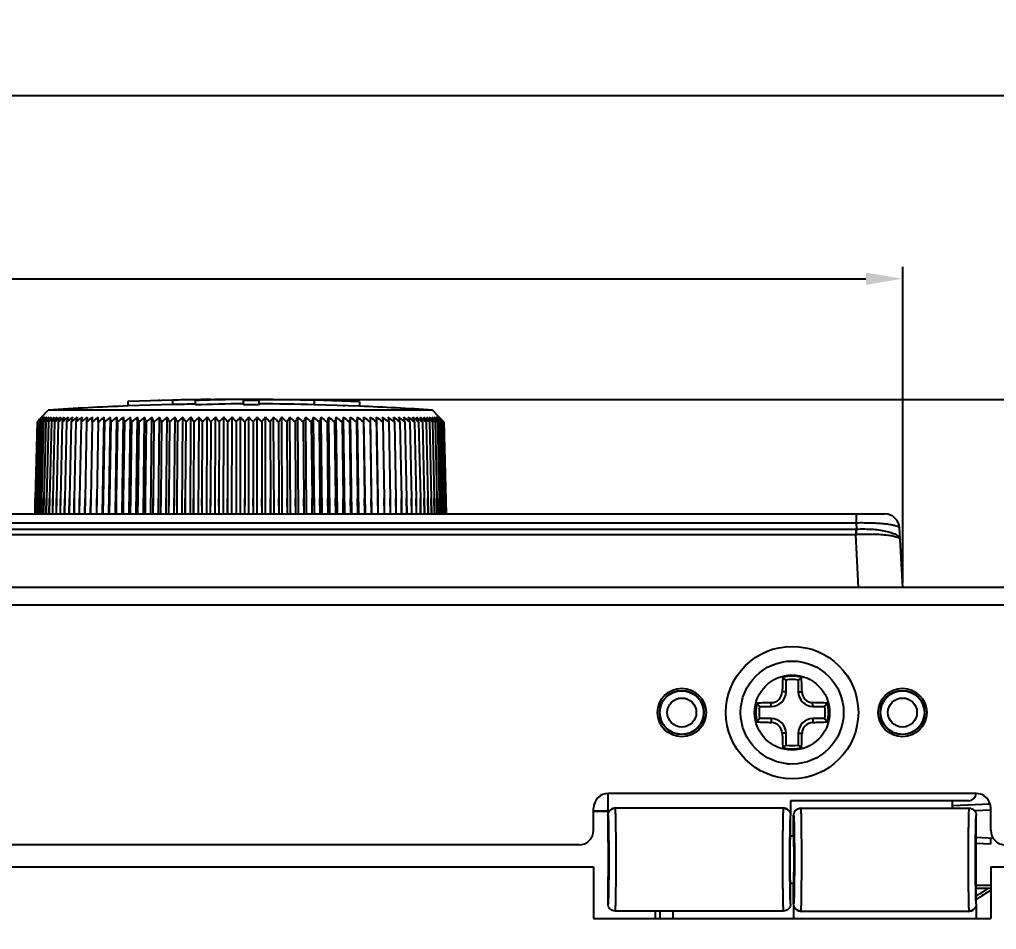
# Model space of a CAD drawing. Extents: x -329 to 5579, y -1951 to 3105.
# Drawn here: x 3047.2 to 3113.6, y -1672.7 to -1610.8 of the extents above; entities that cross this region are included whole.
import ezdxf

# ---------------------------------------------------------------- set-up
doc = ezdxf.new("R2010")
doc.units = 0
doc.header["$PDMODE"] = 3
doc.header["$PDSIZE"] = 1.5
doc.layers.get('DEFPOINTS').update_dxf_attribs({"linetype": 'CONTINUOUS'})
for name, color, linetype in [('BOLT_SUPPORTDXF_CONTINUOUS', 7, 'CONTINUOUS'), ('BR-762C2N-16DXF_CONTINUOUS', 7, 'CONTINUOUS'), ('DIM', 1, 'CONTINUOUS'), ('FND_CLA3220-DXF_CONTINUOUS', 7, 'CONTINUOUS'), ('JW009818UAN4DXF_CONTINUOUS', 7, 'CONTINUOUS'), ('KNOB_ROTARY9DXF_CONTINUOUS', 7, 'CONTINUOUS'), ('PANEL_LT-SPIDXF_CONTINUOUS', 7, 'CONTINUOUS'), ('PANEL_TOP130DXF_CONTINUOUS', 7, 'CONTINUOUS'), ('PCB_CONNECTEDXF_CONTINUOUS', 7, 'CONTINUOUS'), ('PH_M4X8_DXF_CONTINUOUS_LIN', 7, 'CONTINUOUS'), ('S_WASHER_M4_DXF_CONTINUOUS', 7, 'CONTINUOUS'), ('TOP_CASE-90ADXF_CONTINUOUS', 7, 'CONTINUOUS'), ('WASHER_M4_DXF_CONTINUOUS_L', 7, 'CONTINUOUS'), ('학뇜-윗_11_DXF_CONTINUOUS_LIN', 7, 'CONTINUOUS')]:
    doc.layers.add(name, color=color, linetype=linetype)
doc.styles.add('OMI-1', font='arial.ttf', dxfattribs={"oblique": 1})
doc.dimstyles.new('1', dxfattribs={"dimtxt": 4, "dimasz": 2.5, "dimexe": 0.8, "dimexo": 0.3, "dimgap": 0.5, "dimtad": 1, "dimtoh": 1, "dimdec": 1, "dimzin": 0, "dimtxsty": 'OMI-1', "dimcen": 0, "dimclrd": 256, "dimclre": 256, "dimclrt": 256, "dimazin": 3, "dimtfac": 0.8, "dimtdec": 1, "dimtix": 1, "dimtmove": 0, "dimatfit": 3, "dimtolj": 1, "dimtzin": 0})

# ---------------------------------------------------------------- blocks, each defined once
blk = doc.blocks.new('*D7094')
at = {"layer": 'DEFPOINTS', "color": 0}
for p in [(3149.7, -1615.952), (2914.7, -1650.602), (3149.7, -1650.602)]:
    blk.add_point(p, dxfattribs=at)
at = {"layer": 'DIM'}
for p, q in [((2914.7, -1650.302), (2914.7, -1615.152)), ((3149.7, -1650.302), (3149.7, -1615.152)), ((2917.2, -1615.952), (3147.2, -1615.952))]:
    blk.add_line(p, q, dxfattribs=at)
for points in [[(2917.2, -1615.536), (2917.2, -1616.369), (2914.7, -1615.952)], [(3147.2, -1616.369), (3147.2, -1615.536), (3149.7, -1615.952)]]:
    blk.add_solid(points, dxfattribs=at)
at = {"layer": 'DIM', "insert": (3032.2, -1613.409), "char_height": 4, "attachment_point": 5, "style": 'OMI-1'}
blk.add_mtext('\\A1;235.0', dxfattribs=at)
blk = doc.blocks.new('*D7096')
at = {"layer": 'DEFPOINTS', "color": 0}
for p in [(3107.214, -1628.407), (2937.2, -1649.402), (3107.214, -1649.402)]:
    blk.add_point(p, dxfattribs=at)
at = {"layer": 'DIM'}
for p, q in [((2937.2, -1649.102), (2937.2, -1627.607)), ((3107.214, -1649.102), (3107.214, -1627.607)), ((2939.7, -1628.407), (3104.714, -1628.407))]:
    blk.add_line(p, q, dxfattribs=at)
for points in [[(2939.7, -1627.99), (2939.7, -1628.823), (2937.2, -1628.407)], [(3104.714, -1628.823), (3104.714, -1627.99), (3107.214, -1628.407)]]:
    blk.add_solid(points, dxfattribs=at)
at = {"layer": 'DIM', "insert": (3022.207, -1625.864), "char_height": 4, "attachment_point": 5, "style": 'OMI-1'}
blk.add_mtext('\\A1;170.0', dxfattribs=at)
blk = doc.blocks.new('*D7099')
at = {"layer": 'DEFPOINTS', "color": 0}
for p in [(3062.418, -1636.611), (3178.951, -1854.102), (3187.799, -1854.102)]:
    blk.add_point(p, dxfattribs=at)
at = {"layer": 'DIM'}
for p, q in [((3062.718, -1636.611), (3179.751, -1636.611)), ((3178.951, -1639.111), (3178.951, -1851.602)), ((3187.499, -1854.102), (3178.151, -1854.102))]:
    blk.add_line(p, q, dxfattribs=at)
for points in [[(3179.368, -1639.111), (3178.534, -1639.111), (3178.951, -1636.611)], [(3178.534, -1851.602), (3179.368, -1851.602), (3178.951, -1854.102)]]:
    blk.add_solid(points, dxfattribs=at)
at = {"layer": 'DIM', "insert": (3176.409, -1745.357), "char_height": 4, "attachment_point": 5, "rotation": 90, "style": 'OMI-1'}
blk.add_mtext('\\A1;217.5', dxfattribs=at)

msp = doc.modelspace()

# ---------------------------------------------------------------- linework, layer by layer
at = {"layer": 'BOLT_SUPPORTDXF_CONTINUOUS', "color": 7, "linetype": 'CONTINUOUS'}
msp.add_line((3090.7, -1671.402), (3090.7, -1671.902), dxfattribs=at)
at = {"layer": 'BR-762C2N-16DXF_CONTINUOUS', "color": 7, "linetype": 'CONTINUOUS'}
for p, q in [((3110.6, -1664.402), (3110.6, -1663.902)), ((3091.6, -1671.402), (3091.6, -1671.902))]:
    msp.add_line(p, q, dxfattribs=at)
at = {"layer": 'FND_CLA3220-DXF_CONTINUOUS', "color": 7, "linetype": 'CONTINUOUS'}
for p, q in [((3087.2, -1664.602), (3086.2, -1664.602)), ((3090.4, -1671.402), (3090.4, -1671.902))]:
    msp.add_line(p, q, dxfattribs=at)
at = {"layer": 'JW009818UAN4DXF_CONTINUOUS', "color": 7, "linetype": 'CONTINUOUS'}
for p, q in [((3087.2, -1664.771), (3087.2, -1663.402)), ((3099.583, -1663.902), (3099.583, -1664.771)), ((3111.7, -1663.902), (3099.583, -1663.902)), ((3087.329, -1664.548), (3087.347, -1664.531)), ((3087.701, -1664.384), (3087.683, -1664.402)), ((3099.1, -1664.402), (3087.683, -1664.402)), ((3087.701, -1664.384), (3099.083, -1664.384)), ((3099.1, -1664.402), (3099.083, -1664.384)), ((3099.436, -1664.531), (3099.454, -1664.548)), ((3100.3, -1664.402), (3111.718, -1664.402)), ((3087.183, -1664.902), (3087.183, -1666.077)), ((3099.6, -1666.077), (3099.6, -1664.902)), ((3099.8, -1666.302), (3099.8, -1664.902)), ((3112.218, -1670.902), (3112.218, -1664.902)), ((3087.225, -1666.076), (3087.225, -1666.11)), ((3099.558, -1666.088), (3099.559, -1666.076)), ((3099.813, -1666.302), (3099.585, -1666.302)), ((3087.183, -1669.727), (3087.183, -1670.902)), ((3087.225, -1669.693), (3087.225, -1669.728)), ((3099.559, -1669.728), (3099.558, -1669.718)), ((3099.585, -1669.502), (3099.813, -1669.502)), ((3099.6, -1670.902), (3099.6, -1669.727)), ((3099.8, -1670.902), (3099.8, -1669.502)), ((3099.818, -1671.902), (3099.818, -1671.032)), ((3099.964, -1671.273), (3099.947, -1671.255)), ((3112.071, -1671.255), (3112.054, -1671.273)), ((3112.2, -1671.032), (3112.2, -1671.902)), ((3099.1, -1671.402), (3087.683, -1671.402)), ((3100.301, -1671.402), (3111.718, -1671.402)), ((3100.301, -1671.402), (3100.318, -1671.419)), ((3111.7, -1671.419), (3100.318, -1671.419)), ((3111.7, -1671.419), (3111.718, -1671.402))]:
    msp.add_line(p, q, dxfattribs=at)
for centre, radius in [((3092.2, -1657.902), 1.5), ((3092.2, -1657.902), 1.486), ((3107.2, -1657.902), 1.5), ((3107.2, -1657.902), 1.486), ((3092.2, -1657.902), 0.986), ((3107.2, -1657.902), 0.986)]:
    msp.add_circle(centre, radius, dxfattribs=at)
msp.add_arc((3088.961, -1667.902), 1.75, 178.35392, 182.24747, dxfattribs=at)
for centre, major_axis, ratio, start_param, end_param in [((3111.7, -1663.402), (-0.354, 0.354), 0.999695, -3.926839, -2.356337), ((3087.7, -1664.884), (-0.354, -0.354), 0.999695, 3.926839, 4.712389), ((3099.083, -1664.884), (-0.354, 0.354), 0.999695, 4.712389, 5.497939), ((3087.183, -1667.902), (0, 1.825), 0.017455, 3.141593, 6.283185), ((3099.8, -1667.902), (0, 1.75), 0.017455, -2.724537, -0.417055), ((3100.318, -1670.919), (0.354, -0.354), 0.999695, 4.712389, 5.497939), ((3111.7, -1670.919), (0.354, 0.354), 0.999695, 3.926839, 4.712389)]:
    msp.add_ellipse(centre, major_axis=major_axis, ratio=ratio, start_param=start_param, end_param=end_param, dxfattribs=at)
for points, knots in [([(3087.183, -1664.902), (3087.183, -1664.837), (3087.209, -1664.706), (3087.283, -1664.594), (3087.329, -1664.548)], [0, 0, 0, 0, 0.500027, 1, 1, 1, 1]), ([(3087.329, -1664.548), (3087.375, -1664.502), (3087.487, -1664.428), (3087.618, -1664.402), (3087.683, -1664.402)], [0, 0, 0, 0, 0.499962, 1, 1, 1, 1]), ([(3087.735, -1667.902), (3087.735, -1667.675), (3087.735, -1667.228), (3087.732, -1666.581), (3087.728, -1666.068), (3087.724, -1665.689), (3087.72, -1665.435), (3087.716, -1665.206), (3087.712, -1665.003), (3087.708, -1664.828), (3087.704, -1664.7), (3087.701, -1664.612), (3087.698, -1664.558), (3087.696, -1664.512), (3087.693, -1664.474), (3087.691, -1664.444), (3087.689, -1664.421), (3087.686, -1664.41), (3087.685, -1664.402), (3087.683, -1664.402)], [0, 0, 0, 0, 0.194704, 0.382114, 0.55507, 0.634043, 0.706815, 0.7725, 0.830598, 0.880744, 0.922576, 0.94026, 0.955732, 0.968951, 0.979876, 0.988468, 0.99469, 0.998516, 1, 1, 1, 1]), ([(3099.1, -1664.402), (3099.098, -1664.402), (3099.097, -1664.41), (3099.094, -1664.421), (3099.092, -1664.444), (3099.09, -1664.474), (3099.087, -1664.512), (3099.085, -1664.558), (3099.082, -1664.612), (3099.079, -1664.7), (3099.075, -1664.828), (3099.071, -1665.003), (3099.067, -1665.206), (3099.063, -1665.435), (3099.06, -1665.689), (3099.055, -1666.068), (3099.051, -1666.581), (3099.049, -1667.228), (3099.048, -1667.902), (3099.049, -1668.575), (3099.051, -1669.223), (3099.055, -1669.736), (3099.06, -1670.115), (3099.063, -1670.368), (3099.067, -1670.598), (3099.071, -1670.801), (3099.075, -1670.976), (3099.079, -1671.104), (3099.082, -1671.191), (3099.085, -1671.245), (3099.087, -1671.292), (3099.09, -1671.33), (3099.092, -1671.359), (3099.094, -1671.382), (3099.097, -1671.393), (3099.098, -1671.402), (3099.1, -1671.402)], [0, 0, 0, 0, 0.000742, 0.002655, 0.005766, 0.010062, 0.015524, 0.022134, 0.02987, 0.038712, 0.059628, 0.084701, 0.11375, 0.146592, 0.182978, 0.222465, 0.308943, 0.402648, 0.5, 0.597352, 0.691057, 0.777535, 0.817022, 0.853408, 0.88625, 0.915299, 0.940372, 0.961288, 0.97013, 0.977866, 0.984476, 0.989938, 0.994234, 0.997345, 0.999258, 1, 1, 1, 1]), ([(3099.1, -1664.402), (3099.165, -1664.402), (3099.297, -1664.428), (3099.408, -1664.502), (3099.454, -1664.548)], [0, 0, 0, 0, 0.500029, 1, 1, 1, 1]), ([(3099.454, -1664.548), (3099.5, -1664.594), (3099.574, -1664.706), (3099.6, -1664.837), (3099.6, -1664.902)], [0, 0, 0, 0, 0.499965, 1, 1, 1, 1]), ([(3099.8, -1664.902), (3099.8, -1664.837), (3099.826, -1664.705), (3099.938, -1664.539), (3100.104, -1664.428), (3100.235, -1664.402), (3100.3, -1664.402)], [0, 0, 0, 0, 0.24999, 0.499999, 0.750009, 1, 1, 1, 1]), ([(3100.3, -1671.402), (3100.302, -1671.402), (3100.304, -1671.393), (3100.306, -1671.382), (3100.308, -1671.359), (3100.311, -1671.33), (3100.313, -1671.292), (3100.316, -1671.245), (3100.318, -1671.191), (3100.322, -1671.104), (3100.326, -1670.976), (3100.33, -1670.801), (3100.334, -1670.598), (3100.338, -1670.368), (3100.341, -1670.115), (3100.345, -1669.736), (3100.349, -1669.223), (3100.352, -1668.575), (3100.353, -1667.902), (3100.352, -1667.228), (3100.349, -1666.581), (3100.345, -1666.068), (3100.341, -1665.689), (3100.338, -1665.435), (3100.334, -1665.206), (3100.33, -1665.003), (3100.326, -1664.828), (3100.322, -1664.7), (3100.318, -1664.612), (3100.316, -1664.558), (3100.313, -1664.512), (3100.311, -1664.474), (3100.308, -1664.444), (3100.306, -1664.421), (3100.304, -1664.41), (3100.302, -1664.402), (3100.3, -1664.402)], [0, 0, 0, 0, 0.000742, 0.002655, 0.005766, 0.010062, 0.015524, 0.022134, 0.02987, 0.038712, 0.059628, 0.084701, 0.11375, 0.146592, 0.182978, 0.222465, 0.308943, 0.402648, 0.5, 0.597352, 0.691057, 0.777535, 0.817022, 0.853408, 0.88625, 0.915299, 0.940372, 0.961288, 0.97013, 0.977866, 0.984476, 0.989938, 0.994234, 0.997345, 0.999258, 1, 1, 1, 1]), ([(3111.718, -1664.402), (3111.716, -1664.402), (3111.714, -1664.41), (3111.712, -1664.421), (3111.71, -1664.444), (3111.707, -1664.474), (3111.705, -1664.512), (3111.702, -1664.558), (3111.7, -1664.612), (3111.697, -1664.7), (3111.693, -1664.828), (3111.688, -1665.003), (3111.684, -1665.206), (3111.68, -1665.435), (3111.677, -1665.689), (3111.673, -1666.068), (3111.669, -1666.581), (3111.666, -1667.228), (3111.665, -1667.675), (3111.665, -1667.902)], [0, 0, 0, 0, 0.001484, 0.00531, 0.011532, 0.020124, 0.031049, 0.044268, 0.05974, 0.077424, 0.119256, 0.169402, 0.2275, 0.293185, 0.365957, 0.44493, 0.617886, 0.805296, 1, 1, 1, 1]), ([(3111.718, -1664.402), (3111.783, -1664.402), (3111.914, -1664.428), (3112.08, -1664.539), (3112.192, -1664.705), (3112.218, -1664.837), (3112.218, -1664.902)], [0, 0, 0, 0, 0.249991, 0.500001, 0.75001, 1, 1, 1, 1]), ([(3087.183, -1664.902), (3087.185, -1664.902), (3087.187, -1664.911), (3087.189, -1664.923), (3087.192, -1664.948), (3087.195, -1664.982), (3087.198, -1665.025), (3087.201, -1665.078), (3087.204, -1665.141), (3087.207, -1665.242), (3087.212, -1665.39), (3087.217, -1665.592), (3087.221, -1665.824), (3087.223, -1665.989), (3087.225, -1666.076)], [0, 0, 0, 0, 0.004588, 0.017036, 0.037728, 0.066688, 0.103828, 0.14903, 0.202158, 0.26303, 0.407196, 0.579648, 0.778126, 1, 1, 1, 1]), ([(3099.559, -1666.076), (3099.56, -1665.989), (3099.562, -1665.824), (3099.567, -1665.592), (3099.571, -1665.39), (3099.576, -1665.242), (3099.58, -1665.141), (3099.582, -1665.078), (3099.585, -1665.025), (3099.588, -1664.982), (3099.591, -1664.948), (3099.594, -1664.923), (3099.596, -1664.911), (3099.599, -1664.902), (3099.6, -1664.902)], [0, 0, 0, 0, 0.221879, 0.420353, 0.5928, 0.736959, 0.797837, 0.850964, 0.896164, 0.933307, 0.96227, 0.982968, 0.99542, 1, 1, 1, 1]), ([(3099.8, -1664.902), (3099.801, -1664.902), (3099.803, -1664.904), (3099.805, -1664.911), (3099.808, -1664.929), (3099.811, -1664.958), (3099.814, -1664.999), (3099.817, -1665.051), (3099.82, -1665.115), (3099.823, -1665.19), (3099.827, -1665.312), (3099.832, -1665.488), (3099.837, -1665.729), (3099.841, -1666.004), (3099.844, -1666.198), (3099.845, -1666.301)], [0, 0, 0, 0, 0.001462, 0.00469, 0.017318, 0.038329, 0.067698, 0.105309, 0.151029, 0.204694, 0.266076, 0.411006, 0.583525, 0.780912, 1, 1, 1, 1]), ([(3112.165, -1667.902), (3112.165, -1667.706), (3112.166, -1667.323), (3112.169, -1666.766), (3112.173, -1666.326), (3112.177, -1666.002), (3112.18, -1665.784), (3112.184, -1665.587), (3112.188, -1665.412), (3112.193, -1665.262), (3112.197, -1665.137), (3112.201, -1665.049), (3112.205, -1664.992), (3112.207, -1664.96), (3112.21, -1664.936), (3112.212, -1664.917), (3112.214, -1664.908), (3112.216, -1664.902), (3112.218, -1664.902)], [0, 0, 0, 0, 0.195325, 0.383104, 0.55612, 0.634972, 0.707684, 0.773563, 0.831963, 0.882329, 0.924172, 0.957097, 0.970113, 0.980791, 0.989104, 0.995043, 0.998625, 1, 1, 1, 1]), ([(3087.225, -1666.11), (3087.227, -1666.246), (3087.233, -1666.843), (3087.235, -1667.44), (3087.235, -1667.902)], [0, 0, 0, 0, 0.226769, 1, 1, 1, 1]), ([(3099.548, -1667.902), (3099.548, -1667.74), (3099.549, -1667.136), (3099.553, -1666.531), (3099.558, -1666.088)], [0, 0, 0, 0, 0.267283, 1, 1, 1, 1]), ([(3099.568, -1667.902), (3099.568, -1667.592), (3099.571, -1667.058), (3099.578, -1666.524), (3099.585, -1666.301)], [0, 0, 0, 0, 0.581202, 1, 1, 1, 1]), ([(3099.585, -1666.301), (3099.586, -1666.255), (3099.59, -1666.184), (3099.593, -1666.113), (3099.597, -1666.089)], [0, 0, 0, 0, 0.651396, 1, 1, 1, 1]), ([(3099.597, -1666.089), (3099.597, -1666.086), (3099.598, -1666.083), (3099.599, -1666.077), (3099.6, -1666.077)], [0, 0, 0, 0, 0.723246, 1, 1, 1, 1]), ([(3099.845, -1666.301), (3099.851, -1666.834), (3099.855, -1667.902), (3099.851, -1668.969), (3099.845, -1669.503)], [0, 0, 0, 0, 0.500002, 1, 1, 1, 1]), ([(3087.235, -1667.902), (3087.235, -1668.061), (3087.235, -1668.658), (3087.231, -1669.255), (3087.225, -1669.693)], [0, 0, 0, 0, 0.266759, 1, 1, 1, 1]), ([(3087.683, -1671.402), (3087.685, -1671.402), (3087.686, -1671.393), (3087.689, -1671.382), (3087.691, -1671.359), (3087.693, -1671.33), (3087.696, -1671.292), (3087.698, -1671.245), (3087.701, -1671.191), (3087.704, -1671.104), (3087.708, -1670.976), (3087.712, -1670.801), (3087.716, -1670.598), (3087.72, -1670.368), (3087.724, -1670.115), (3087.728, -1669.736), (3087.732, -1669.223), (3087.735, -1668.575), (3087.735, -1668.129), (3087.735, -1667.902)], [0, 0, 0, 0, 0.001484, 0.00531, 0.011532, 0.020124, 0.031049, 0.044268, 0.05974, 0.077424, 0.119256, 0.169402, 0.2275, 0.293185, 0.365957, 0.44493, 0.617886, 0.805296, 1, 1, 1, 1]), ([(3099.558, -1669.718), (3099.557, -1669.581), (3099.55, -1668.976), (3099.548, -1668.37), (3099.548, -1667.902)], [0, 0, 0, 0, 0.225984, 1, 1, 1, 1]), ([(3099.585, -1669.503), (3099.578, -1669.279), (3099.571, -1668.746), (3099.568, -1668.212), (3099.568, -1667.902)], [0, 0, 0, 0, 0.418805, 1, 1, 1, 1]), ([(3111.665, -1667.902), (3111.665, -1668.129), (3111.666, -1668.575), (3111.669, -1669.223), (3111.673, -1669.736), (3111.677, -1670.115), (3111.68, -1670.368), (3111.684, -1670.598), (3111.688, -1670.801), (3111.693, -1670.976), (3111.697, -1671.104), (3111.7, -1671.191), (3111.702, -1671.245), (3111.705, -1671.292), (3111.707, -1671.33), (3111.71, -1671.359), (3111.712, -1671.382), (3111.714, -1671.393), (3111.716, -1671.402), (3111.718, -1671.402)], [0, 0, 0, 0, 0.194704, 0.382114, 0.55507, 0.634043, 0.706815, 0.7725, 0.830598, 0.880744, 0.922576, 0.94026, 0.955732, 0.968951, 0.979876, 0.988468, 0.99469, 0.998516, 1, 1, 1, 1]), ([(3112.218, -1670.902), (3112.216, -1670.902), (3112.214, -1670.895), (3112.212, -1670.886), (3112.21, -1670.868), (3112.207, -1670.843), (3112.205, -1670.811), (3112.201, -1670.755), (3112.197, -1670.667), (3112.193, -1670.542), (3112.188, -1670.391), (3112.184, -1670.217), (3112.18, -1670.019), (3112.177, -1669.802), (3112.173, -1669.477), (3112.169, -1669.037), (3112.166, -1668.481), (3112.165, -1668.097), (3112.165, -1667.902)], [0, 0, 0, 0, 0.001375, 0.004957, 0.010896, 0.019209, 0.029887, 0.042903, 0.075828, 0.117671, 0.168037, 0.226438, 0.292316, 0.365029, 0.44388, 0.616896, 0.804675, 1, 1, 1, 1]), ([(3087.225, -1669.728), (3087.223, -1669.815), (3087.221, -1669.98), (3087.217, -1670.212), (3087.212, -1670.414), (3087.207, -1670.562), (3087.204, -1670.663), (3087.201, -1670.725), (3087.198, -1670.778), (3087.195, -1670.822), (3087.192, -1670.855), (3087.189, -1670.881), (3087.187, -1670.893), (3087.185, -1670.902), (3087.183, -1670.902)], [0, 0, 0, 0, 0.221874, 0.420352, 0.592804, 0.73697, 0.797842, 0.85097, 0.896172, 0.933312, 0.962272, 0.982964, 0.995411, 1, 1, 1, 1]), ([(3099.6, -1670.902), (3099.599, -1670.902), (3099.596, -1670.893), (3099.594, -1670.881), (3099.591, -1670.855), (3099.588, -1670.822), (3099.585, -1670.778), (3099.582, -1670.725), (3099.58, -1670.663), (3099.576, -1670.562), (3099.571, -1670.414), (3099.567, -1670.212), (3099.562, -1669.979), (3099.56, -1669.815), (3099.559, -1669.728)], [0, 0, 0, 0, 0.004558, 0.017016, 0.03773, 0.066701, 0.103843, 0.149038, 0.202161, 0.263038, 0.407198, 0.579646, 0.77812, 1, 1, 1, 1]), ([(3099.597, -1669.715), (3099.593, -1669.69), (3099.59, -1669.619), (3099.586, -1669.549), (3099.585, -1669.503)], [0, 0, 0, 0, 0.348602, 1, 1, 1, 1]), ([(3099.6, -1669.727), (3099.599, -1669.727), (3099.598, -1669.721), (3099.597, -1669.718), (3099.597, -1669.715)], [0, 0, 0, 0, 0.27676, 1, 1, 1, 1]), ([(3099.845, -1669.503), (3099.844, -1669.605), (3099.841, -1669.8), (3099.837, -1670.075), (3099.832, -1670.315), (3099.827, -1670.492), (3099.823, -1670.613), (3099.82, -1670.688), (3099.817, -1670.752), (3099.814, -1670.805), (3099.811, -1670.846), (3099.808, -1670.875), (3099.805, -1670.892), (3099.803, -1670.9), (3099.801, -1670.902), (3099.8, -1670.902)], [0, 0, 0, 0, 0.219085, 0.416473, 0.588993, 0.733923, 0.795305, 0.848973, 0.894698, 0.932313, 0.961677, 0.982674, 0.995294, 0.998528, 1, 1, 1, 1]), ([(3087.683, -1671.402), (3087.618, -1671.402), (3087.486, -1671.376), (3087.32, -1671.265), (3087.209, -1671.098), (3087.183, -1670.967), (3087.183, -1670.902)], [0, 0, 0, 0, 0.249991, 0.500001, 0.75001, 1, 1, 1, 1]), ([(3099.6, -1670.902), (3099.6, -1670.967), (3099.574, -1671.098), (3099.463, -1671.265), (3099.297, -1671.376), (3099.165, -1671.402), (3099.1, -1671.402)], [0, 0, 0, 0, 0.24999, 0.499999, 0.750009, 1, 1, 1, 1]), ([(3099.947, -1671.255), (3099.901, -1671.209), (3099.826, -1671.098), (3099.8, -1670.967), (3099.8, -1670.902)], [0, 0, 0, 0, 0.499965, 1, 1, 1, 1]), ([(3100.301, -1671.402), (3100.235, -1671.402), (3100.104, -1671.376), (3099.993, -1671.301), (3099.947, -1671.255)], [0, 0, 0, 0, 0.500029, 1, 1, 1, 1]), ([(3112.071, -1671.255), (3112.025, -1671.301), (3111.914, -1671.376), (3111.783, -1671.402), (3111.718, -1671.402)], [0, 0, 0, 0, 0.499962, 1, 1, 1, 1]), ([(3112.218, -1670.902), (3112.218, -1670.967), (3112.192, -1671.098), (3112.117, -1671.209), (3112.071, -1671.255)], [0, 0, 0, 0, 0.500027, 1, 1, 1, 1])]:
    msp.add_open_spline(points, degree=3, knots=knots, dxfattribs=at)
at = {"layer": 'KNOB_ROTARY9DXF_CONTINUOUS', "color": 7, "linetype": 'CONTINUOUS'}
for p, q in [((3057.603, -1636.665), (3054.543, -1636.758)), ((3054.543, -1636.758), (3054.543, -1637.058)), ((3056.118, -1636.71), (3056.097, -1636.71)), ((3056.73, -1636.691), (3056.614, -1636.695)), ((3057.603, -1636.965), (3057.603, -1636.665)), ((3059.149, -1636.986), (3059.149, -1636.635)), ((3060.204, -1636.651), (3060.106, -1636.654)), ((3060.204, -1636.651), (3060.106, -1636.654)), ((3060.199, -1636.621), (3060.199, -1636.631)), ((3062.324, -1636.616), (3062.116, -1636.617)), ((3062.418, -1636.615), (3062.274, -1636.616)), ((3062.418, -1636.615), (3062.324, -1636.616)), ((3062.418, -1636.98), (3062.418, -1636.615)), ((3063.468, -1636.984), (3063.468, -1636.616)), ((3067.233, -1636.975), (3067.233, -1636.675)), ((3070.293, -1636.775), (3067.233, -1636.675)), ((3070.293, -1636.775), (3070.293, -1637.075)), ((3048.683, -1637.821), (3049.135, -1637.338)), ((3075.266, -1637.338), (3049.135, -1637.338)), ((3057.603, -1636.965), (3054.543, -1637.058)), ((3062.418, -1636.915), (3062.352, -1636.916)), ((3070.293, -1637.075), (3067.233, -1636.975)), ((3069.303, -1637.043), (3069.188, -1637.039)), ((3075.718, -1637.821), (3075.266, -1637.338)), ((3048.377, -1638.148), (3048.218, -1644.402)), ((3048.389, -1638.148), (3048.257, -1643.341)), ((3048.425, -1638.148), (3048.294, -1643.341)), ((3048.486, -1638.148), (3048.355, -1643.341)), ((3048.468, -1638.051), (3048.377, -1638.148)), ((3048.477, -1638.057), (3048.389, -1638.148)), ((3048.499, -1638.074), (3048.425, -1638.148)), ((3048.57, -1638.148), (3048.44, -1643.341)), ((3048.586, -1638.051), (3048.486, -1638.148)), ((3048.679, -1638.148), (3048.55, -1643.341)), ((3048.649, -1638.074), (3048.57, -1638.148)), ((3048.599, -1638.111), (3048.628, -1638.074)), ((3048.684, -1637.823), (3048.617, -1637.894)), ((3048.619, -1637.894), (3048.684, -1637.823)), ((3048.708, -1637.823), (3048.673, -1637.858)), ((3048.677, -1637.858), (3048.708, -1637.823)), ((3048.76, -1638.074), (3048.679, -1638.148)), ((3048.811, -1638.148), (3048.683, -1643.341)), ((3048.726, -1637.858), (3048.755, -1637.823)), ((3048.726, -1638.085), (3048.733, -1638.074)), ((3048.898, -1638.07), (3048.811, -1638.148)), ((3048.811, -1638.148), (3048.862, -1638.074)), ((3048.967, -1638.148), (3048.841, -1643.341)), ((3049.069, -1638.059), (3048.967, -1638.148)), ((3049.146, -1638.148), (3049.021, -1643.341)), ((3049.132, -1637.894), (3049.179, -1637.823)), ((3049.348, -1638.148), (3049.225, -1643.341)), ((3049.572, -1638.148), (3049.452, -1643.341)), ((3049.818, -1638.148), (3049.7, -1643.341)), ((3050.087, -1638.148), (3049.971, -1643.341)), ((3050.376, -1638.148), (3050.263, -1643.341)), ((3050.686, -1638.148), (3050.577, -1643.341)), ((3051.017, -1638.148), (3050.91, -1643.341)), ((3051.367, -1638.148), (3051.264, -1643.341)), ((3051.736, -1638.148), (3051.636, -1643.341)), ((3052.123, -1638.148), (3052.027, -1643.341)), ((3052.123, -1638.148), (3052.154, -1637.823)), ((3052.529, -1638.148), (3052.436, -1643.341)), ((3052.529, -1638.148), (3052.541, -1637.823)), ((3052.834, -1644.402), (3052.946, -1637.823)), ((3052.951, -1638.148), (3052.862, -1643.341)), ((3052.951, -1638.148), (3052.946, -1637.823)), ((3053.26, -1644.402), (3053.367, -1637.823)), ((3053.389, -1638.148), (3053.305, -1643.341)), ((3053.389, -1638.148), (3053.367, -1637.823)), ((3053.701, -1644.402), (3053.803, -1637.823)), ((3053.843, -1638.148), (3053.763, -1643.341)), ((3054.158, -1644.402), (3054.254, -1637.823)), ((3054.311, -1638.148), (3054.236, -1643.341)), ((3054.628, -1644.402), (3054.719, -1637.823)), ((3054.793, -1638.148), (3054.723, -1643.341)), ((3055.112, -1644.402), (3055.197, -1637.823)), ((3055.289, -1638.148), (3055.223, -1643.341)), ((3055.609, -1644.402), (3055.687, -1637.823)), ((3055.796, -1638.148), (3055.735, -1643.341)), ((3056.117, -1644.402), (3056.189, -1637.823)), ((3056.315, -1638.148), (3056.258, -1643.341)), ((3056.635, -1644.402), (3056.702, -1637.823)), ((3056.844, -1638.148), (3056.792, -1643.341)), ((3057.163, -1644.402), (3057.224, -1637.823)), ((3057.382, -1638.148), (3057.336, -1643.341)), ((3057.701, -1644.402), (3057.754, -1637.823)), ((3057.929, -1638.148), (3057.888, -1643.341)), ((3058.246, -1644.402), (3058.293, -1637.823)), ((3058.483, -1638.148), (3058.447, -1643.341)), ((3058.798, -1644.402), (3058.838, -1637.823)), ((3059.044, -1638.148), (3059.014, -1643.341)), ((3059.356, -1644.402), (3059.39, -1637.823)), ((3059.61, -1638.148), (3059.585, -1643.341)), ((3059.918, -1644.402), (3059.946, -1637.823)), ((3060.181, -1638.148), (3060.162, -1643.341)), ((3060.485, -1644.402), (3060.506, -1637.823)), ((3060.755, -1638.148), (3060.742, -1643.341)), ((3061.055, -1644.402), (3061.069, -1637.823)), ((3061.332, -1638.148), (3061.324, -1643.341)), ((3061.627, -1644.402), (3061.634, -1637.823)), ((3061.911, -1638.148), (3061.908, -1643.341)), ((3062.2, -1644.402), (3062.2, -1637.823)), ((3062.49, -1638.148), (3062.493, -1643.341)), ((3062.773, -1644.402), (3062.766, -1637.823)), ((3063.068, -1638.148), (3063.077, -1643.341)), ((3063.345, -1644.402), (3063.332, -1637.823)), ((3063.645, -1638.148), (3063.659, -1643.341)), ((3063.915, -1644.402), (3063.895, -1637.823)), ((3064.22, -1638.148), (3064.239, -1643.341)), ((3064.482, -1644.402), (3064.455, -1637.823)), ((3064.791, -1638.148), (3064.815, -1643.341)), ((3065.045, -1644.402), (3065.011, -1637.823)), ((3065.357, -1638.148), (3065.387, -1643.341)), ((3065.603, -1644.402), (3065.562, -1637.823)), ((3065.918, -1638.148), (3065.953, -1643.341)), ((3066.155, -1644.402), (3066.108, -1637.823)), ((3066.472, -1638.148), (3066.513, -1643.341)), ((3066.7, -1644.402), (3066.646, -1637.823)), ((3067.019, -1638.148), (3067.065, -1643.341)), ((3067.237, -1644.402), (3067.177, -1637.823)), ((3067.557, -1638.148), (3067.608, -1643.341)), ((3067.766, -1644.402), (3067.699, -1637.823)), ((3068.086, -1638.148), (3068.142, -1643.341)), ((3068.284, -1644.402), (3068.211, -1637.823)), ((3068.605, -1638.148), (3068.666, -1643.341)), ((3068.792, -1644.402), (3068.713, -1637.823)), ((3069.112, -1638.148), (3069.178, -1643.341)), ((3069.288, -1644.402), (3069.204, -1637.823)), ((3069.607, -1638.148), (3069.678, -1643.341)), ((3069.772, -1644.402), (3069.682, -1637.823)), ((3070.09, -1638.148), (3070.165, -1643.341)), ((3070.243, -1644.402), (3070.147, -1637.823)), ((3070.558, -1638.148), (3070.638, -1643.341)), ((3070.699, -1644.402), (3070.598, -1637.823)), ((3071.034, -1637.823), (3071.012, -1638.148)), ((3071.012, -1638.148), (3071.096, -1643.341)), ((3071.141, -1644.402), (3071.034, -1637.823)), ((3071.455, -1637.823), (3071.45, -1638.148)), ((3071.45, -1638.148), (3071.538, -1643.341)), ((3071.567, -1644.402), (3071.455, -1637.823)), ((3071.859, -1637.823), (3071.872, -1638.148)), ((3071.872, -1638.148), (3071.964, -1643.341)), ((3072.247, -1637.823), (3072.277, -1638.148)), ((3072.277, -1638.148), (3072.373, -1643.341)), ((3072.665, -1638.148), (3072.764, -1643.341)), ((3073.034, -1638.148), (3073.137, -1643.341)), ((3073.384, -1638.148), (3073.49, -1643.341)), ((3073.714, -1638.148), (3073.824, -1643.341)), ((3074.024, -1638.148), (3074.137, -1643.341)), ((3074.314, -1638.148), (3074.429, -1643.341)), ((3074.582, -1638.148), (3074.7, -1643.341)), ((3074.829, -1638.148), (3074.949, -1643.341)), ((3075.053, -1638.148), (3075.176, -1643.341)), ((3075.221, -1637.823), (3075.268, -1637.894)), ((3075.255, -1638.148), (3075.379, -1643.341)), ((3075.434, -1638.148), (3075.332, -1638.059)), ((3075.434, -1638.148), (3075.56, -1643.341)), ((3075.589, -1638.148), (3075.502, -1638.07)), ((3075.538, -1638.074), (3075.589, -1638.148)), ((3075.589, -1638.148), (3075.717, -1643.341)), ((3075.722, -1638.148), (3075.641, -1638.074)), ((3075.645, -1637.823), (3075.675, -1637.858)), ((3075.667, -1638.074), (3075.675, -1638.085)), ((3075.728, -1637.858), (3075.693, -1637.823)), ((3075.693, -1637.823), (3075.724, -1637.858)), ((3075.784, -1637.894), (3075.717, -1637.823)), ((3075.717, -1637.823), (3075.781, -1637.894)), ((3075.722, -1638.148), (3075.851, -1643.341)), ((3075.83, -1638.148), (3075.752, -1638.074)), ((3075.773, -1638.074), (3075.801, -1638.111)), ((3075.915, -1638.148), (3075.814, -1638.051)), ((3075.83, -1638.148), (3075.96, -1643.341)), ((3075.975, -1638.148), (3075.902, -1638.075)), ((3075.915, -1638.148), (3076.046, -1643.341)), ((3076.012, -1638.148), (3075.923, -1638.057)), ((3076.024, -1638.148), (3075.933, -1638.051)), ((3075.975, -1638.148), (3076.107, -1643.341)), ((3076.012, -1638.148), (3076.143, -1643.341)), ((3076.024, -1638.148), (3076.183, -1644.402)), ((3048.257, -1643.341), (3048.238, -1644.402)), ((3048.239, -1644.402), (3048.257, -1643.341)), ((3048.294, -1643.341), (3048.275, -1644.402)), ((3048.276, -1644.402), (3048.294, -1643.341)), ((3048.355, -1643.341), (3048.336, -1644.402)), ((3048.338, -1644.402), (3048.355, -1643.341)), ((3048.44, -1643.341), (3048.421, -1644.402)), ((3048.424, -1644.402), (3048.44, -1643.341)), ((3048.55, -1643.341), (3048.53, -1644.402)), ((3048.534, -1644.402), (3048.55, -1643.341)), ((3048.683, -1643.341), (3048.664, -1644.402)), ((3048.667, -1644.402), (3048.683, -1643.341)), ((3048.841, -1643.341), (3048.821, -1644.402)), ((3048.825, -1644.402), (3048.841, -1643.341)), ((3049.021, -1643.341), (3049.001, -1644.402)), ((3049.006, -1644.402), (3049.021, -1643.341)), ((3049.225, -1643.341), (3049.205, -1644.402)), ((3049.211, -1644.402), (3049.225, -1643.341)), ((3049.452, -1643.341), (3049.431, -1644.402)), ((3049.438, -1644.402), (3049.452, -1643.341)), ((3049.7, -1643.341), (3049.68, -1644.402)), ((3049.687, -1644.402), (3049.7, -1643.341)), ((3049.971, -1643.341), (3049.951, -1644.402)), ((3049.959, -1644.402), (3049.971, -1643.341)), ((3050.263, -1643.341), (3050.243, -1644.402)), ((3050.252, -1644.402), (3050.263, -1643.341)), ((3050.577, -1643.341), (3050.557, -1644.402)), ((3050.566, -1644.402), (3050.577, -1643.341)), ((3050.91, -1643.341), (3050.891, -1644.402)), ((3050.9, -1644.402), (3050.91, -1643.341)), ((3051.264, -1643.341), (3051.244, -1644.402)), ((3051.254, -1644.402), (3051.264, -1643.341)), ((3051.636, -1643.341), (3051.617, -1644.402)), ((3051.627, -1644.402), (3051.636, -1643.341)), ((3052.027, -1643.341), (3052.008, -1644.402)), ((3052.019, -1644.402), (3052.027, -1643.341)), ((3052.436, -1643.341), (3052.418, -1644.402)), ((3052.429, -1644.402), (3052.436, -1643.341)), ((3052.862, -1643.341), (3052.844, -1644.402)), ((3052.856, -1644.402), (3052.862, -1643.341)), ((3053.305, -1643.341), (3053.287, -1644.402)), ((3053.299, -1644.402), (3053.305, -1643.341)), ((3053.763, -1643.341), (3053.745, -1644.402)), ((3053.758, -1644.402), (3053.763, -1643.341)), ((3054.236, -1643.341), (3054.219, -1644.402)), ((3054.232, -1644.402), (3054.236, -1643.341)), ((3054.723, -1643.341), (3054.706, -1644.402)), ((3054.719, -1644.402), (3054.723, -1643.341)), ((3055.223, -1643.341), (3055.207, -1644.402)), ((3055.22, -1644.402), (3055.223, -1643.341)), ((3055.735, -1643.341), (3055.719, -1644.402)), ((3055.733, -1644.402), (3055.735, -1643.341)), ((3056.258, -1643.341), (3056.243, -1644.402)), ((3056.258, -1644.402), (3056.258, -1643.341)), ((3056.792, -1643.341), (3056.778, -1644.402)), ((3056.793, -1644.402), (3056.792, -1643.341)), ((3057.336, -1643.341), (3057.322, -1644.402)), ((3057.337, -1644.402), (3057.336, -1643.341)), ((3057.888, -1643.341), (3057.875, -1644.402)), ((3057.89, -1644.402), (3057.888, -1643.341)), ((3058.447, -1643.341), (3058.435, -1644.402)), ((3058.45, -1644.402), (3058.447, -1643.341)), ((3059.014, -1643.341), (3059.002, -1644.402)), ((3059.017, -1644.402), (3059.014, -1643.341)), ((3059.585, -1643.341), (3059.574, -1644.402)), ((3059.59, -1644.402), (3059.585, -1643.341)), ((3060.162, -1643.341), (3060.151, -1644.402)), ((3060.167, -1644.402), (3060.162, -1643.341)), ((3060.742, -1643.341), (3060.732, -1644.402)), ((3060.748, -1644.402), (3060.742, -1643.341)), ((3061.324, -1643.341), (3061.315, -1644.402)), ((3061.331, -1644.402), (3061.324, -1643.341)), ((3061.908, -1643.341), (3061.9, -1644.402)), ((3061.908, -1643.341), (3061.916, -1644.402)), ((3062.493, -1643.341), (3062.485, -1644.402)), ((3062.501, -1644.402), (3062.493, -1643.341)), ((3063.077, -1643.341), (3063.07, -1644.402)), ((3063.086, -1644.402), (3063.077, -1643.341)), ((3063.659, -1643.341), (3063.653, -1644.402)), ((3063.669, -1644.402), (3063.659, -1643.341)), ((3064.239, -1643.341), (3064.234, -1644.402)), ((3064.25, -1644.402), (3064.239, -1643.341)), ((3064.815, -1643.341), (3064.811, -1644.402)), ((3064.827, -1644.402), (3064.815, -1643.341)), ((3065.387, -1643.341), (3065.383, -1644.402)), ((3065.399, -1644.402), (3065.387, -1643.341)), ((3065.953, -1643.341), (3065.95, -1644.402)), ((3065.966, -1644.402), (3065.953, -1643.341)), ((3066.513, -1643.341), (3066.511, -1644.402)), ((3066.526, -1644.402), (3066.513, -1643.341)), ((3067.065, -1643.341), (3067.064, -1644.402)), ((3067.079, -1644.402), (3067.065, -1643.341)), ((3067.623, -1644.402), (3067.608, -1643.341)), ((3067.608, -1643.341), (3067.608, -1644.402)), ((3068.157, -1644.402), (3068.142, -1643.341)), ((3068.142, -1643.341), (3068.143, -1644.402)), ((3068.681, -1644.402), (3068.666, -1643.341)), ((3068.666, -1643.341), (3068.667, -1644.402)), ((3069.194, -1644.402), (3069.178, -1643.341)), ((3069.178, -1643.341), (3069.18, -1644.402)), ((3069.695, -1644.402), (3069.678, -1643.341)), ((3069.678, -1643.341), (3069.681, -1644.402)), ((3070.182, -1644.402), (3070.165, -1643.341)), ((3070.165, -1643.341), (3070.169, -1644.402)), ((3070.655, -1644.402), (3070.638, -1643.341)), ((3070.638, -1643.341), (3070.643, -1644.402)), ((3071.114, -1644.402), (3071.096, -1643.341)), ((3071.096, -1643.341), (3071.101, -1644.402)), ((3071.557, -1644.402), (3071.538, -1643.341)), ((3071.538, -1643.341), (3071.545, -1644.402)), ((3071.983, -1644.402), (3071.964, -1643.341)), ((3071.964, -1643.341), (3071.972, -1644.402)), ((3072.392, -1644.402), (3072.373, -1643.341)), ((3072.373, -1643.341), (3072.381, -1644.402)), ((3072.784, -1644.402), (3072.764, -1643.341)), ((3072.764, -1643.341), (3072.773, -1644.402)), ((3073.156, -1644.402), (3073.137, -1643.341)), ((3073.137, -1643.341), (3073.147, -1644.402)), ((3073.51, -1644.402), (3073.49, -1643.341)), ((3073.49, -1643.341), (3073.501, -1644.402)), ((3073.844, -1644.402), (3073.824, -1643.341)), ((3073.824, -1643.341), (3073.835, -1644.402)), ((3074.157, -1644.402), (3074.137, -1643.341)), ((3074.137, -1643.341), (3074.149, -1644.402)), ((3074.449, -1644.402), (3074.429, -1643.341)), ((3074.429, -1643.341), (3074.442, -1644.402)), ((3074.72, -1644.402), (3074.7, -1643.341)), ((3074.7, -1643.341), (3074.713, -1644.402)), ((3074.969, -1644.402), (3074.949, -1643.341)), ((3074.949, -1643.341), (3074.963, -1644.402)), ((3075.196, -1644.402), (3075.176, -1643.341)), ((3075.176, -1643.341), (3075.19, -1644.402)), ((3075.399, -1644.402), (3075.379, -1643.341)), ((3075.379, -1643.341), (3075.394, -1644.402)), ((3075.58, -1644.402), (3075.56, -1643.341)), ((3075.56, -1643.341), (3075.575, -1644.402)), ((3075.737, -1644.402), (3075.717, -1643.341)), ((3075.717, -1643.341), (3075.733, -1644.402)), ((3075.87, -1644.402), (3075.851, -1643.341)), ((3075.851, -1643.341), (3075.867, -1644.402)), ((3075.98, -1644.402), (3075.96, -1643.341)), ((3075.96, -1643.341), (3075.977, -1644.402)), ((3076.065, -1644.402), (3076.046, -1643.341)), ((3076.046, -1643.341), (3076.063, -1644.402)), ((3076.126, -1644.402), (3076.107, -1643.341)), ((3076.107, -1643.341), (3076.124, -1644.402)), ((3076.162, -1644.402), (3076.143, -1643.341)), ((3076.143, -1643.341), (3076.162, -1644.402))]:
    msp.add_line(p, q, dxfattribs=at)
for centre, radius, start, end in [((3062.2, -1836.911), 200.299, 90.87284, 91.31527), ((3062.2, -1836.911), 200.3, 90.57246, 90.87305), ((3062.945, -1736.846), 100.232, 91.62257, 92.17017), ((3062.2, -1736.774), 100.162, 90.00004, 91.14488), ((3062.943, -1736.791), 100.177, 90.4729, 91.56691), ((3062.2, -1836.911), 200.3, 89.63729, 89.93775), ((3062.2, -1836.911), 200.231, 89.63732, 89.93777), ((3062.2, -1836.911), 200.299, 88.56029, 89.63744), ((3062.2, -1836.911), 200, 92.19426, 93.74561), ((3062.2, -1836.911), 199.999, 90.87415, 91.31724), ((3062.943, -1736.961), 100.047, 90.33889, 92.1735), ((3062.2, -1836.911), 199.931, 89.63677, 89.93768), ((3062.2, -1836.911), 199.999, 88.55813, 89.6369), ((3062.2, -1836.911), 200, 86.25439, 87.68105), ((3081.424, -1669.094), 45.275, 136.43837, 136.71233), ((3081.214, -1670.043), 45.769, 135.3149, 135.66367), ((3081.743, -1666.833), 43.965, 138.77337, 139.14949), ((3081.132, -1671.027), 46.376, 134.27715, 134.72024), ((3082.087, -1665.731), 43.473, 140.12157, 140.49156), ((3081.094, -1671.964), 46.977, 133.38384, 133.78767), ((3082.38, -1664.499), 42.866, 141.51475, 141.94272), ((3081.325, -1673.102), 47.902, 132.56859, 133.01119), ((3083.033, -1663.451), 42.667, 143.08272, 143.50377), ((3081.49, -1674.085), 48.663, 131.82602, 132.26793), ((3083.889, -1662.437), 42.667, 144.76825, 145.18047), ((3081.673, -1675.002), 49.378, 131.15286, 131.58727), ((3085.889, -1662.045), 43.98, 146.69305, 147.08804), ((3081.854, -1675.827), 50.013, 130.54573, 130.96016), ((3086.892, -1660.821), 44.032, 148.51282, 149.00722), ((3083.622, -1678.428), 53.02, 130.39486, 130.56093), ((3082.063, -1676.592), 50.611, 130.00179, 130.3966), ((3082.804, -1677.906), 51.962, 129.52073, 130.08033), ((3088.762, -1659.95), 45.042, 150.57767, 151.051), ((3083.104, -1678.604), 52.546, 129.09556, 129.65393), ((3091.181, -1659.145), 46.607, 152.77478, 153.223), ((3083.421, -1679.226), 53.071, 128.72637, 129.28361), ((3094.343, -1658.417), 48.921, 155.10461, 155.52335), ((3083.752, -1679.768), 53.531, 128.41136, 128.9676), ((3098.548, -1657.777), 52.286, 157.56559, 157.9502), ((3084.093, -1680.227), 53.921, 128.14898, 128.70439), ((3104.281, -1657.237), 57.185, 160.15371, 160.49937), ((3084.444, -1680.598), 54.237, 127.93794, 128.4927), ((3112.385, -1656.818), 64.461, 162.8621, 163.16402), ((3124.47, -1656.551), 75.724, 165.68083, 165.93437), ((3084.802, -1680.879), 54.474, 127.77722, 128.33154), ((3144.04, -1656.501), 94.473, 168.59675, 168.79767), ((3085.166, -1681.068), 54.631, 127.66603, 128.22013), ((3180.43, -1656.834), 130.043, 171.59356, 171.73822), ((3085.535, -1681.164), 54.706, 127.60382, 128.15794), ((3085.908, -1681.165), 54.698, 127.59031, 128.14467), ((3086.283, -1681.072), 54.607, 127.62541, 128.18026), ((3086.66, -1680.886), 54.432, 127.7093, 128.26488), ((3087.04, -1680.606), 54.177, 127.8424, 128.39894), ((2935.664, -1652.444), 119.04, 6.89771, 7.05524), ((3087.421, -1680.236), 53.842, 128.02534, 128.58306), ((2967.457, -1653.256), 88.159, 9.86759, 10.08197), ((3087.804, -1679.778), 53.431, 128.25902, 128.81814), ((2985.223, -1653.913), 71.335, 12.76831, 13.03599), ((3088.19, -1679.235), 52.948, 128.54458, 129.1053), ((2996.489, -1654.546), 61.044, 15.58289, 15.89968), ((3088.579, -1678.61), 52.397, 128.88343, 129.44591), ((3004.218, -1655.203), 54.324, 18.29722, 18.65848), ((3088.972, -1677.908), 51.783, 129.27722, 129.8416), ((3009.816, -1655.904), 49.773, 20.90018, 21.30101), ((3089.37, -1677.134), 51.113, 129.7279, 130.2943), ((3014.033, -1656.659), 46.641, 23.38359, 23.81909), ((3089.776, -1676.292), 50.394, 130.2377, 130.80616), ((3017.307, -1657.471), 44.49, 25.74209, 26.20747), ((3090.192, -1675.39), 49.633, 130.80914, 131.37967), ((3019.912, -1658.338), 43.046, 27.97282, 28.46355), ((3090.619, -1674.432), 48.839, 131.44504, 132.01759), ((3022.026, -1659.26), 42.128, 30.07505, 30.58693), ((3091.063, -1673.426), 48.021, 132.14854, 132.72298), ((3023.772, -1660.231), 41.614, 32.04984, 32.57908), ((3091.526, -1672.378), 47.189, 132.92313, 133.49921), ((3025.235, -1661.246), 41.414, 33.89963, 34.44284), ((3092.014, -1671.296), 46.356, 133.77258, 134.34997), ((3026.479, -1662.3), 41.463, 35.62793, 36.18215), ((3092.533, -1670.186), 45.532, 134.70103, 135.27925), ((3027.551, -1663.387), 41.708, 37.23899, 37.80166), ((3093.091, -1669.058), 44.732, 135.71291, 136.29134), ((3028.484, -1664.499), 42.112, 38.73758, 39.3065), ((3093.695, -1667.917), 43.972, 136.81298, 137.3908), ((3029.308, -1665.63), 42.641, 40.12872, 40.70205), ((3094.358, -1666.772), 43.268, 138.00625, 138.58245), ((3030.042, -1666.772), 43.268, 41.41755, 41.99375), ((3095.093, -1665.63), 42.641, 139.29795, 139.87128), ((3030.705, -1667.917), 43.972, 42.6092, 43.18702), ((3095.916, -1664.499), 42.112, 140.6935, 141.26242), ((3031.31, -1669.058), 44.732, 43.70866, 44.28709), ((3096.85, -1663.387), 41.708, 142.19834, 142.76101), ((3031.867, -1670.186), 45.532, 44.72075, 45.29897), ((3097.921, -1662.3), 41.463, 143.81785, 144.37207), ((3032.386, -1671.296), 46.356, 45.65003, 46.22742), ((3099.165, -1661.246), 41.414, 145.55716, 146.10037), ((3032.874, -1672.378), 47.189, 46.50079, 47.07687), ((3100.629, -1660.231), 41.614, 147.42092, 147.95016), ((3033.338, -1673.426), 48.021, 47.27702, 47.85146), ((3102.374, -1659.26), 42.128, 149.41307, 149.92495), ((3033.781, -1674.432), 48.839, 47.98241, 48.55496), ((3104.489, -1658.338), 43.046, 151.53645, 152.02718), ((3034.209, -1675.39), 49.633, 48.62033, 49.19086), ((3107.093, -1657.471), 44.49, 153.79253, 154.25791), ((3034.624, -1676.292), 50.394, 49.19384, 49.7623), ((3110.368, -1656.659), 46.641, 156.18091, 156.61641), ((3035.03, -1677.134), 51.113, 49.7057, 50.2721), ((3114.584, -1655.904), 49.773, 158.69899, 159.09982), ((3035.429, -1677.908), 51.783, 50.1584, 50.72278), ((3120.182, -1655.203), 54.324, 161.34152, 161.70278), ((3035.822, -1678.61), 52.397, 50.55409, 51.11657), ((3127.912, -1654.546), 61.044, 164.10032, 164.41711), ((3036.211, -1679.235), 52.948, 50.8947, 51.45542), ((3139.178, -1653.913), 71.335, 166.96401, 167.23169), ((3036.596, -1679.778), 53.431, 51.18186, 51.74098), ((3156.944, -1653.256), 88.159, 169.91803, 170.13241), ((3036.98, -1680.236), 53.842, 51.41694, 51.97466), ((3188.736, -1652.444), 119.04, 172.94476, 173.10229), ((3037.361, -1680.606), 54.177, 51.60106, 52.1576), ((3037.74, -1680.886), 54.432, 51.73512, 52.2907), ((3038.118, -1681.072), 54.607, 51.81974, 52.37459), ((3038.493, -1681.165), 54.698, 51.85533, 52.40969), ((3038.865, -1681.164), 54.706, 51.84206, 52.39618), ((3039.234, -1681.068), 54.631, 51.77987, 52.33397), ((2943.971, -1656.834), 130.043, 8.26178, 8.40644), ((3039.598, -1680.879), 54.474, 51.66846, 52.22278), ((2980.361, -1656.501), 94.473, 11.20233, 11.40325), ((3039.957, -1680.598), 54.237, 51.5073, 52.06206), ((2999.93, -1656.551), 75.724, 14.06563, 14.31917), ((3040.307, -1680.227), 53.921, 51.29561, 51.85102), ((3012.016, -1656.818), 64.461, 16.83598, 17.1379), ((3040.649, -1679.768), 53.531, 51.0324, 51.58864), ((3020.12, -1657.237), 57.185, 19.50063, 19.84629), ((3040.979, -1679.226), 53.071, 50.71639, 51.27363), ((3025.852, -1657.777), 52.286, 22.0498, 22.43441), ((3041.296, -1678.604), 52.546, 50.34607, 50.90444), ((3030.057, -1658.417), 48.921, 24.47665, 24.89539), ((3041.597, -1677.906), 51.962, 49.91967, 50.47927), ((3033.22, -1659.145), 46.607, 26.777, 27.22522), ((3042.338, -1676.592), 50.611, 49.6034, 49.99821), ((3035.639, -1659.95), 45.042, 28.949, 29.42233), ((3042.547, -1675.827), 50.013, 49.03984, 49.45427), ((3037.509, -1660.821), 44.032, 30.99278, 31.48718), ((3040.779, -1678.428), 53.02, 49.43907, 49.60514), ((3042.728, -1675.002), 49.378, 48.41273, 48.84714), ((3038.512, -1662.045), 43.98, 32.91196, 33.30695), ((3042.911, -1674.085), 48.663, 47.73207, 48.17398), ((3040.511, -1662.437), 42.666, 34.81954, 35.23175), ((3043.075, -1673.102), 47.902, 46.98881, 47.43141), ((3041.368, -1663.451), 42.667, 36.49624, 36.91728), ((3043.307, -1671.964), 46.977, 46.21233, 46.61616), ((3042.02, -1664.499), 42.866, 38.05729, 38.48525), ((3043.264, -1671.031), 46.383, 45.27822, 45.72283), ((3042.314, -1665.731), 43.473, 39.50845, 39.87844), ((3042.666, -1666.825), 43.953, 40.85333, 41.22666), ((3043.187, -1670.043), 45.769, 44.33633, 44.6851), ((3042.803, -1668.019), 44.666, 42.12725, 42.4108), ((3042.977, -1669.094), 45.275, 43.28767, 43.56163)]:
    msp.add_arc(centre, radius, start, end, dxfattribs=at)
at = {"layer": 'PANEL_LT-SPIDXF_CONTINUOUS', "color": 7, "linetype": 'CONTINUOUS'}
for p, q in [((2978.2, -1668.402), (3086.2, -1668.402)), ((3086.2, -1668.402), (3086.2, -1671.902)), ((3113.2, -1668.402), (3113.2, -1671.902)), ((3113.2, -1668.402), (3148.1, -1668.402)), ((3086.2, -1671.902), (3113.2, -1671.902))]:
    msp.add_line(p, q, dxfattribs=at)
at = {"layer": 'PANEL_TOP130DXF_CONTINUOUS', "color": 7, "linetype": 'CONTINUOUS'}
for p, q in [((3148.5, -1649.402), (2915.9, -1649.402)), ((3149.7, -1650.602), (2914.7, -1650.602)), ((3112.2, -1663.402), (3087.2, -1663.402)), ((3086.2, -1665.902), (3086.2, -1664.402)), ((3113.2, -1665.902), (3113.2, -1664.402)), ((3085.2, -1666.902), (2977.218, -1666.902))]:
    msp.add_line(p, q, dxfattribs=at)
for centre in [(3092.2, -1657.902), (3107.2, -1657.902)]:
    msp.add_circle(centre, 1.65, dxfattribs=at)
for centre, start, end in [((3087.2, -1664.402), 90, 180), ((3112.2, -1664.402), 0, 90), ((3085.2, -1665.902), 270, 0), ((3114.2, -1665.902), 180, 270)]:
    msp.add_arc(centre, 1, start, end, dxfattribs=at)
at = {"layer": 'PCB_CONNECTEDXF_CONTINUOUS', "color": 7, "linetype": 'CONTINUOUS'}
msp.add_line((3086.2, -1664.602), (3087.2, -1664.602), dxfattribs=at)
at = {"layer": 'PH_M4X8_DXF_CONTINUOUS_LIN', "color": 7, "linetype": 'CONTINUOUS'}
for p, q in [((3099.286, -1656.488), (3099.286, -1655.69)), ((3100.115, -1655.69), (3100.115, -1656.488)), ((3099.286, -1656.488), (3099.028, -1656.488)), ((3100.115, -1656.488), (3100.373, -1656.488)), ((3098.286, -1657.488), (3098.286, -1657.229)), ((3101.115, -1657.488), (3101.115, -1657.229)), ((3097.489, -1657.488), (3098.286, -1657.488)), ((3101.115, -1657.488), (3101.912, -1657.488)), ((3098.286, -1658.316), (3097.489, -1658.316)), ((3098.286, -1658.316), (3098.286, -1658.574)), ((3101.115, -1658.316), (3101.115, -1658.574)), ((3101.912, -1658.316), (3101.115, -1658.316)), ((3099.286, -1659.316), (3099.028, -1659.316)), ((3099.286, -1660.113), (3099.286, -1659.316)), ((3100.115, -1659.316), (3100.115, -1660.113)), ((3100.115, -1659.316), (3100.373, -1659.316))]:
    msp.add_line(p, q, dxfattribs=at)
for radius in [3.5, 2.55]:
    msp.add_circle((3099.7, -1657.902), radius, dxfattribs=at)
for centre, radius, start, end in [((3148.677, -1657.833), 49.668, 177.32222, 178.44758), ((3099.7, -1657.902), 2.472, 75.07814, 104.92186), ((3094.512, -1661.444), 7.476, 50.31735, 52.49859), ((3099.7, -1657.902), 2.25, 79.39163, 100.60837), ((3104.888, -1661.444), 7.476, 127.50141, 129.68265), ((3051.278, -1657.813), 49.113, 1.54607, 2.68414), ((3098.286, -1656.488), 1, 270, 0), ((3098.266, -1656.467), 0.762, 271.5432, 358.4568), ((3101.115, -1656.488), 1, 180, 270), ((3101.135, -1656.467), 0.762, 181.54316, 268.45684), ((3099.7, -1657.902), 2.472, 165.07814, 194.92186), ((3099.611, -1706.324), 49.113, 91.54607, 92.68414), ((3103.242, -1652.714), 7.476, 217.50141, 219.68265), ((3099.769, -1706.878), 49.668, 87.32222, 88.44758), ((3096.158, -1652.714), 7.476, 320.31735, 322.49859), ((3099.7, -1657.902), 2.472, 345.07814, 14.92186), ((3099.7, -1657.902), 2.25, 169.39163, 190.60837), ((3099.7, -1657.902), 2.25, 349.39163, 10.60837), ((3103.242, -1663.09), 7.476, 140.31735, 142.49859), ((3099.632, -1608.925), 49.668, 267.32222, 268.44758), ((3098.286, -1659.316), 1, 0, 90), ((3098.266, -1659.337), 0.762, 1.5442, 88.4558), ((3101.115, -1659.316), 1, 90, 180), ((3101.135, -1659.337), 0.762, 91.54429, 178.45574), ((3099.789, -1609.479), 49.113, 271.54607, 272.68414), ((3096.158, -1663.09), 7.476, 37.50141, 39.68265), ((3148.123, -1657.991), 49.113, 181.54607, 182.68414), ((3050.724, -1657.97), 49.668, 357.32222, 358.44758), ((3094.512, -1654.36), 7.476, 307.50141, 309.68265), ((3099.7, -1657.902), 2.472, 255.07814, 284.92186), ((3099.7, -1657.902), 2.25, 259.39163, 280.60837), ((3104.888, -1654.36), 7.476, 230.31735, 232.49859)]:
    msp.add_arc(centre, radius, start, end, dxfattribs=at)
at = {"layer": 'S_WASHER_M4_DXF_CONTINUOUS', "color": 7, "linetype": 'CONTINUOUS'}
msp.add_arc((3099.7, -1657.902), 3.5, 265.07158, 266.59288, dxfattribs=at)
at = {"layer": 'TOP_CASE-90ADXF_CONTINUOUS', "color": 7, "linetype": 'CONTINUOUS'}
for p, q in [((3010.363, -1644.402), (3106.003, -1644.402)), ((3104.043, -1644.402), (3104.043, -1644.995)), ((2940.386, -1645.432), (3104.029, -1645.432)), ((3010.363, -1644.995), (3104.043, -1644.995)), ((3104.029, -1645.432), (3104.029, -1645.787)), ((3104.043, -1644.995), (3104.066, -1645.432)), ((3107.214, -1649.402), (3107.002, -1645.349)), ((2940.386, -1645.787), (3104.029, -1645.787)), ((3104.218, -1649.402), (3104.029, -1645.787))]:
    msp.add_line(p, q, dxfattribs=at)
for centre, radius, start, end in [((3106.003, -1645.402), 1, 3, 90), ((3061.876, -1647.82), 42.257, 2.76006, 3.23994)]:
    msp.add_arc(centre, radius, start, end, dxfattribs=at)
for points in [[(3104.029, -1645.432), (3104.041, -1645.432), (3104.053, -1645.432), (3104.066, -1645.431)], [(3104.029, -1645.787), (3104.047, -1645.787), (3104.066, -1645.786), (3104.084, -1645.785)]]:
    msp.add_open_spline(points, degree=3, dxfattribs=at)
for points, knots in [([(3104.043, -1644.995), (3104.426, -1644.989), (3105.13, -1644.997), (3105.956, -1645.053), (3106.483, -1645.127), (3106.752, -1645.191), (3106.92, -1645.247), (3107, -1645.318), (3107.002, -1645.349)], [0, 0, 0, 0, 0.38001, 0.69799, 0.818904, 0.909509, 0.96861, 1, 1, 1, 1]), ([(3104.066, -1645.432), (3104.444, -1645.414), (3104.995, -1645.418), (3105.694, -1645.492), (3106.138, -1645.574), (3106.51, -1645.686), (3106.834, -1645.83), (3107.037, -1646.024), (3107.044, -1646.157)], [0, 0, 0, 0, 0.354604, 0.51551, 0.658394, 0.779145, 0.875439, 1, 1, 1, 1]), ([(3104.084, -1645.785), (3104.461, -1645.767), (3105.01, -1645.757), (3105.707, -1645.787), (3106.148, -1645.827), (3106.512, -1645.883), (3106.786, -1645.956), (3106.967, -1646.03), (3107.042, -1646.119), (3107.044, -1646.157)], [0, 0, 0, 0, 0.370968, 0.538115, 0.684987, 0.806585, 0.89941, 0.962181, 1, 1, 1, 1])]:
    msp.add_open_spline(points, degree=3, knots=knots, dxfattribs=at)
at = {"layer": 'WASHER_M4_DXF_CONTINUOUS_L', "color": 7, "linetype": 'CONTINUOUS'}
msp.add_circle((3099.7, -1657.902), 4.5, dxfattribs=at)
at = {"layer": '학뇜-윗_11_DXF_CONTINUOUS_LIN', "color": 7, "linetype": 'CONTINUOUS'}
for p, q in [((3110.6, -1664.231), (3113.153, -1664.104)), ((3112.084, -1664.562), (3113.2, -1664.507)), ((3113.377, -1666.465), (3112.218, -1666.407)), ((3113.199, -1666.852), (3113.198, -1666.456)), ((3113.199, -1666.852), (3112.218, -1666.803)), ((3113.2, -1669.652), (3112.218, -1669.652)), ((3112.218, -1669.852), (3113.2, -1669.852))]:
    msp.add_line(p, q, dxfattribs=at)
for points in [[(3113.032, -1669.852), (3112.766, -1670.025), (3112.495, -1670.203), (3112.218, -1670.37)], [(3113.2, -1669.982), (3112.884, -1670.187), (3112.557, -1670.403), (3112.218, -1670.604)]]:
    msp.add_open_spline(points, degree=3, dxfattribs=at)

# ---------------------------------------------------------------- dimensions: what is measured, and where the dimension line sits
at = {"layer": 'DIM'}
for base, p1, p2, picture, middle in [((3149.7, -1615.952), (2914.7, -1650.602), (3149.7, -1650.602), '*D7094', (3032.2, -1613.409)), ((3107.214, -1628.407), (2937.2, -1649.402), (3107.214, -1649.402), '*D7096', (3022.207, -1625.864))]:
    dim = msp.add_linear_dim(base=base, p1=p1, p2=p2, dimstyle='1', dxfattribs=at)
    dim.commit()
    dim.dimension.update_dxf_attribs({"geometry": picture, "text_midpoint": middle})
dim = msp.add_linear_dim(base=(3178.951, -1854.102), p1=(3062.418, -1636.611), p2=(3187.799, -1854.102), angle=90, dimstyle='1', dxfattribs=at)
dim.commit()
dim.dimension.update_dxf_attribs({"geometry": '*D7099', "text_midpoint": (3176.409, -1745.357)})

doc.saveas('drawing.dxf')
